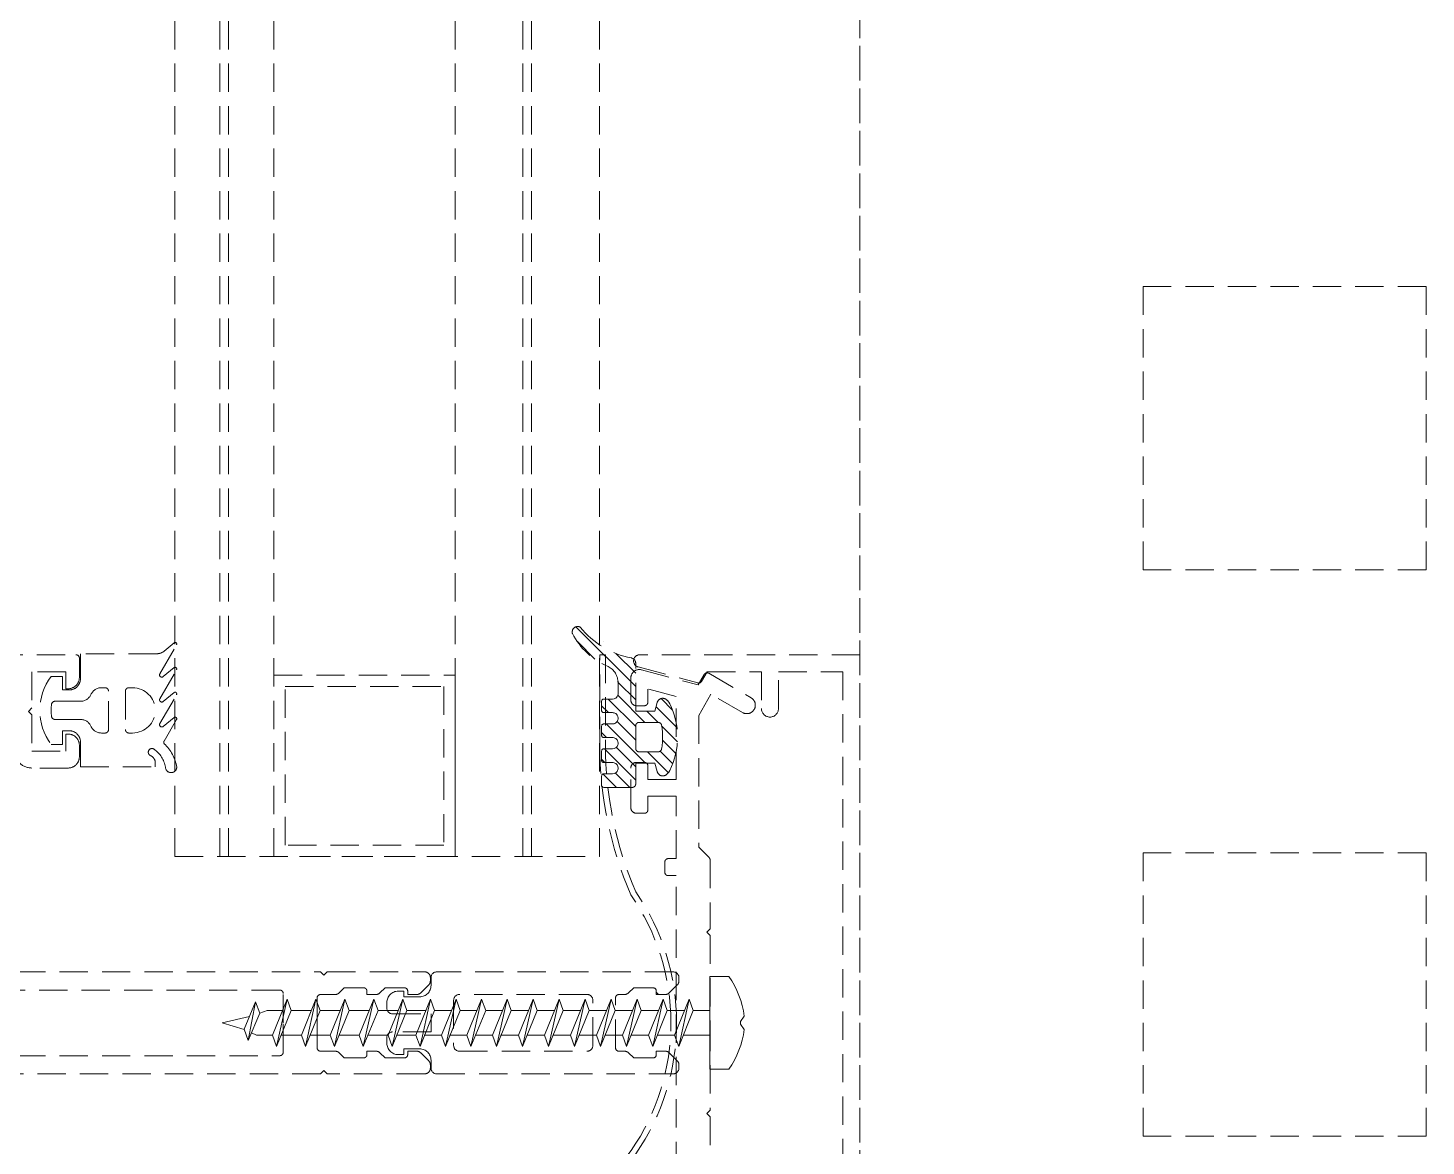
# Model space of a CAD drawing. Extents: x -1457 to 23780, y -2071 to 4205.
# Drawn here: x 4780.15 to 4792.5, y 2014.91 to 2024.78 of the extents above; entities that cross this region are included whole.
import ezdxf

# ---------------------------------------------------------------- set-up
doc = ezdxf.new("R2010")
doc.units = 0
doc.header["$MEASUREMENT"] = 0
doc.linetypes.add('HIDDEN', pattern=[0.375, 0.25, -0.125])
doc.layers.get('0').update_dxf_attribs({"color": 9, "lineweight": 9})
doc.layers.add('M-TEFRIS2-015', color=129, linetype='Continuous', lineweight=9)

# ---------------------------------------------------------------- blocks, each defined once
blk = doc.blocks.new('vid u')
at = {"lineweight": 5, "ltscale": 0.5}
for p, q in [((-18169.01, 6488.98), (-18169.59, 6487.02)), ((-18169.01, 6488.98), (-18168.46, 6486.56)), ((-18170.57, 6486.66), (-18169.57, 6487.03)), ((-18167.16, 6486.01), (-18170.57, 6486.66)), ((-18168.16, 6485.65), (-18170.57, 6486.66)), ((-18170.11, 6484.53), (-18170.11, 6485.84)), ((-18169.89, 6486.38), (-18170.1, 6485.93)), ((-18169.57, 6487.03), (-18167.16, 6486.01)), ((-18167.16, 6486.01), (-18168.16, 6485.65)), ((-18168.16, 6485.65), (-18167.93, 6484.98)), ((-18167.91, 6483.64), (-18167.91, 6484.91)), ((-18171.11, 6484.16), (-18170.11, 6484.53)), ((-18167.91, 6482.87), (-18171.11, 6484.16)), ((-18166.91, 6483.23), (-18171.11, 6484.16)), ((-18170.11, 6484.53), (-18166.91, 6483.23)), ((-18170.11, 6484.53), (-18166.91, 6483.23)), ((-18170.11, 6481.97), (-18170.11, 6483.76)), ((-18166.91, 6483.23), (-18167.91, 6482.87)), ((-18167.91, 6481.08), (-18167.91, 6482.87)), ((-18171.11, 6481.61), (-18170.11, 6481.97)), ((-18167.91, 6480.31), (-18171.11, 6481.61)), ((-18166.91, 6480.68), (-18171.11, 6481.61)), ((-18170.11, 6481.97), (-18166.91, 6480.68)), ((-18170.11, 6481.97), (-18166.91, 6480.68)), ((-18170.11, 6479.42), (-18170.11, 6481.2)), ((-18166.91, 6480.68), (-18167.91, 6480.31)), ((-18167.91, 6478.53), (-18167.91, 6480.31)), ((-18171.11, 6479.06), (-18170.11, 6479.42)), ((-18167.91, 6477.76), (-18171.11, 6479.06)), ((-18166.91, 6478.12), (-18171.11, 6479.06)), ((-18170.11, 6479.42), (-18166.91, 6478.12)), ((-18170.11, 6479.42), (-18166.91, 6478.12)), ((-18170.11, 6476.87), (-18170.11, 6478.65)), ((-18166.91, 6478.12), (-18167.91, 6477.76)), ((-18167.91, 6475.97), (-18167.91, 6477.76)), ((-18171.11, 6476.5), (-18170.11, 6476.87)), ((-18167.91, 6475.2), (-18171.11, 6476.5)), ((-18166.91, 6475.57), (-18171.11, 6476.5)), ((-18170.11, 6476.87), (-18166.91, 6475.57)), ((-18170.11, 6476.87), (-18166.91, 6475.57)), ((-18170.11, 6474.31), (-18170.11, 6476.1)), ((-18166.91, 6475.57), (-18167.91, 6475.2)), ((-18167.91, 6473.42), (-18167.91, 6475.2)), ((-18171.11, 6473.95), (-18170.11, 6474.31)), ((-18167.91, 6472.65), (-18171.11, 6473.95)), ((-18166.91, 6473.01), (-18171.11, 6473.95)), ((-18170.11, 6474.31), (-18166.91, 6473.01)), ((-18170.11, 6474.31), (-18166.91, 6473.01)), ((-18170.11, 6471.86), (-18170.11, 6473.54)), ((-18166.91, 6473.01), (-18167.91, 6472.65)), ((-18167.91, 6470.97), (-18167.91, 6472.65)), ((-18171.11, 6471.49), (-18170.11, 6471.86)), ((-18167.91, 6470.2), (-18171.11, 6471.49)), ((-18166.91, 6470.56), (-18171.11, 6471.49)), ((-18170.11, 6471.86), (-18166.91, 6470.56)), ((-18170.11, 6471.86), (-18166.91, 6470.56)), ((-18170.11, 6469.6), (-18170.11, 6471.14)), ((-18166.91, 6470.56), (-18167.91, 6470.2)), ((-18167.91, 6468.71), (-18167.91, 6470.2)), ((-18171.11, 6469.24), (-18170.11, 6469.6)), ((-18167.91, 6467.94), (-18171.11, 6469.24)), ((-18166.91, 6468.31), (-18171.11, 6469.24)), ((-18170.11, 6469.6), (-18166.91, 6468.31)), ((-18170.11, 6469.6), (-18166.91, 6468.31)), ((-18170.11, 6467.35), (-18170.11, 6468.89)), ((-18171.11, 6466.99), (-18170.11, 6467.35)), ((-18170.11, 6467.35), (-18166.91, 6466.05)), ((-18170.11, 6467.35), (-18166.91, 6466.05)), ((-18166.91, 6468.31), (-18167.91, 6467.94)), ((-18167.91, 6466.46), (-18167.91, 6467.94)), ((-18167.91, 6465.69), (-18171.11, 6466.99)), ((-18166.91, 6466.05), (-18171.11, 6466.99)), ((-18170.11, 6465.1), (-18170.11, 6466.63)), ((-18171.11, 6464.73), (-18170.11, 6465.1)), ((-18170.11, 6465.1), (-18166.91, 6463.8)), ((-18170.11, 6465.1), (-18166.91, 6463.8)), ((-18166.91, 6466.05), (-18167.91, 6465.69)), ((-18167.91, 6464.2), (-18167.91, 6465.69)), ((-18167.91, 6463.43), (-18171.11, 6464.73)), ((-18166.91, 6463.8), (-18171.11, 6464.73)), ((-18170.11, 6462.8), (-18170.11, 6464.38)), ((-18166.91, 6463.8), (-18167.91, 6463.43)), ((-18171.11, 6462.43), (-18170.11, 6462.8)), ((-18167.91, 6461.14), (-18171.11, 6462.43)), ((-18166.91, 6461.5), (-18171.11, 6462.43)), ((-18170.11, 6462.8), (-18166.91, 6461.5)), ((-18170.11, 6462.8), (-18166.91, 6461.5)), ((-18167.91, 6461.91), (-18167.91, 6463.43)), ((-18170.11, 6460.5), (-18170.11, 6462.03)), ((-18166.91, 6461.5), (-18167.91, 6461.14)), ((-18167.91, 6459.61), (-18167.91, 6461.14)), ((-18171.11, 6460.14), (-18170.11, 6460.5)), ((-18167.91, 6458.84), (-18171.11, 6460.14)), ((-18166.91, 6459.2), (-18171.11, 6460.14)), ((-18170.11, 6460.5), (-18166.91, 6459.2)), ((-18170.11, 6460.5), (-18166.91, 6459.2)), ((-18170.11, 6458.2), (-18170.11, 6459.73)), ((-18166.91, 6459.2), (-18167.91, 6458.84)), ((-18167.91, 6457.31), (-18167.91, 6458.84)), ((-18171.11, 6457.84), (-18170.11, 6458.2)), ((-18167.91, 6456.54), (-18171.11, 6457.84)), ((-18166.91, 6456.91), (-18171.11, 6457.84)), ((-18170.11, 6458.2), (-18166.91, 6456.91)), ((-18170.11, 6455.91), (-18170.11, 6457.44)), ((-18166.91, 6456.91), (-18167.91, 6456.54)), ((-18167.91, 6455.02), (-18167.91, 6456.54)), ((-18171.11, 6455.55), (-18170.11, 6455.91)), ((-18167.91, 6454.25), (-18171.11, 6455.55)), ((-18166.91, 6454.61), (-18171.11, 6455.55)), ((-18170.11, 6455.91), (-18166.91, 6454.61)), ((-18170.11, 6453.61), (-18170.11, 6455.14)), ((-18166.91, 6454.61), (-18167.91, 6454.25)), ((-18167.91, 6452.72), (-18167.91, 6454.25)), ((-18171.11, 6453.25), (-18170.11, 6453.61)), ((-18166.91, 6452.31), (-18171.11, 6453.25)), ((-18167.91, 6451.95), (-18171.11, 6453.25)), ((-18170.11, 6453.61), (-18166.91, 6452.31)), ((-18170.11, 6453.61), (-18166.91, 6452.31)), ((-18170.11, 6451.31), (-18170.11, 6452.84)), ((-18170.11, 6451.31), (-18171.11, 6450.94)), ((-18166.91, 6450.01), (-18170.11, 6451.31)), ((-18166.91, 6452.31), (-18167.91, 6451.95)), ((-18167.91, 6450.42), (-18167.91, 6451.95)), ((-18167.91, 6449.65), (-18171.11, 6450.94)), ((-18171.11, 6450.94), (-18166.91, 6450.01)), ((-18170.11, 6449.01), (-18170.11, 6450.54)), ((-18166.91, 6450.01), (-18167.91, 6449.65)), ((-18171.11, 6448.64), (-18170.11, 6449.01)), ((-18170.11, 6449.01), (-18166.91, 6447.71)), ((-18167.91, 6448.12), (-18167.91, 6449.65)), ((-18167.91, 6447.35), (-18171.11, 6448.64)), ((-18166.91, 6447.71), (-18171.11, 6448.64)), ((-18170.11, 6445.88), (-18170.11, 6448.24)), ((-18166.91, 6447.71), (-18167.91, 6447.35)), ((-18167.91, 6445.88), (-18167.91, 6447.35)), ((-18164.91, 6445.88), (-18173.11, 6445.88)), ((-18173.11, 6444.22), (-18173.11, 6445.88)), ((-18164.91, 6444.22), (-18164.91, 6445.88))]:
    blk.add_line(p, q, dxfattribs=at)
blk.add_lwpolyline([(-18169.59, 6442.85), (-18169.14, 6443.18), (-18168.89, 6443.18), (-18168.43, 6442.85)], dxfattribs=at)
for centre, radius, start, end in [((-18169.91, 6485.84), 0.2, 155.3251, 180), ((-18168.11, 6484.91), 0.2, 0, 19.1116), ((-18168.56, 6450.67), 7.89, 234.7573, 262.4905), ((-18169.46, 6450.67), 7.89, 277.5095, 305.2427)]:
    blk.add_arc(centre, radius, start, end, dxfattribs=at)

msp = doc.modelspace()

# ---------------------------------------------------------------- hatches: boundary and pattern name
at = {"layer": 'M-TEFRIS2-015', "linetype": 'HIDDEN', "lineweight": 0}
h = msp.add_hatch(dxfattribs=at)
h.set_pattern_fill('LINE', color=256, scale=0.666667, angle=675, style=0)
h.set_pattern_definition([(135, (4906.09187, 1961.91743), (-0.058925565, -0.058925565), [])])
edge = h.paths.add_edge_path()
edge.add_arc((4785.516, 2019.724), 0.625, 207.2, 247.3388)
edge.add_arc((4785.202, 2019.003), 0.162, 360.1027, 422.96, ccw=False)
edge.add_line((4785.363, 2019.003), (4785.363, 2018.923))
edge.add_line((4785.363, 2018.923), (4785.363, 2018.909))
edge.add_line((4785.363, 2018.909), (4785.363, 2018.902))
edge.add_line((4785.363, 2018.902), (4785.361, 2018.894))
edge.add_line((4785.361, 2018.894), (4785.358, 2018.887))
edge.add_line((4785.358, 2018.887), (4785.354, 2018.88))
edge.add_line((4785.354, 2018.88), (4785.349, 2018.874))
edge.add_line((4785.349, 2018.874), (4785.342, 2018.868))
edge.add_line((4785.342, 2018.868), (4785.335, 2018.864))
edge.add_line((4785.335, 2018.864), (4785.328, 2018.861))
edge.add_line((4785.328, 2018.861), (4785.313, 2018.859))
edge.add_line((4785.313, 2018.859), (4785.238, 2018.859))
edge.add_line((4785.238, 2018.859), (4785.235, 2018.859))
edge.add_line((4785.235, 2018.859), (4785.232, 2018.858))
edge.add_line((4785.232, 2018.858), (4785.229, 2018.857))
edge.add_line((4785.229, 2018.857), (4785.226, 2018.855))
edge.add_line((4785.226, 2018.855), (4785.224, 2018.853))
edge.add_line((4785.224, 2018.853), (4785.221, 2018.851))
edge.add_line((4785.221, 2018.851), (4785.22, 2018.848))
edge.add_line((4785.22, 2018.848), (4785.219, 2018.845))
edge.add_line((4785.219, 2018.845), (4785.218, 2018.839))
edge.add_line((4785.218, 2018.839), (4785.218, 2018.759))
edge.add_line((4785.218, 2018.759), (4785.218, 2018.756))
edge.add_line((4785.218, 2018.756), (4785.219, 2018.753))
edge.add_line((4785.219, 2018.753), (4785.22, 2018.75))
edge.add_line((4785.22, 2018.75), (4785.221, 2018.747))
edge.add_line((4785.221, 2018.747), (4785.224, 2018.745))
edge.add_line((4785.224, 2018.745), (4785.226, 2018.743))
edge.add_line((4785.226, 2018.743), (4785.229, 2018.741))
edge.add_line((4785.229, 2018.741), (4785.232, 2018.74))
edge.add_line((4785.232, 2018.74), (4785.238, 2018.739))
edge.add_line((4785.238, 2018.739), (4785.313, 2018.739))
edge.add_line((4785.313, 2018.739), (4785.321, 2018.738))
edge.add_line((4785.321, 2018.738), (4785.328, 2018.737))
edge.add_line((4785.328, 2018.737), (4785.335, 2018.734))
edge.add_line((4785.335, 2018.734), (4785.342, 2018.73))
edge.add_line((4785.342, 2018.73), (4785.349, 2018.724))
edge.add_line((4785.349, 2018.724), (4785.354, 2018.718))
edge.add_line((4785.354, 2018.718), (4785.358, 2018.711))
edge.add_line((4785.358, 2018.711), (4785.361, 2018.704))
edge.add_line((4785.361, 2018.704), (4785.363, 2018.689))
edge.add_line((4785.363, 2018.689), (4785.363, 2018.682))
edge.add_line((4785.363, 2018.682), (4785.361, 2018.674))
edge.add_line((4785.361, 2018.674), (4785.358, 2018.667))
edge.add_line((4785.358, 2018.667), (4785.354, 2018.66))
edge.add_line((4785.354, 2018.66), (4785.349, 2018.654))
edge.add_line((4785.349, 2018.654), (4785.342, 2018.648))
edge.add_line((4785.342, 2018.648), (4785.335, 2018.644))
edge.add_line((4785.335, 2018.644), (4785.328, 2018.641))
edge.add_line((4785.328, 2018.641), (4785.313, 2018.639))
edge.add_line((4785.313, 2018.639), (4785.238, 2018.639))
edge.add_line((4785.238, 2018.639), (4785.235, 2018.639))
edge.add_line((4785.235, 2018.639), (4785.232, 2018.638))
edge.add_line((4785.232, 2018.638), (4785.229, 2018.637))
edge.add_line((4785.229, 2018.637), (4785.226, 2018.635))
edge.add_line((4785.226, 2018.635), (4785.224, 2018.633))
edge.add_line((4785.224, 2018.633), (4785.221, 2018.631))
edge.add_line((4785.221, 2018.631), (4785.22, 2018.628))
edge.add_line((4785.22, 2018.628), (4785.219, 2018.625))
edge.add_line((4785.219, 2018.625), (4785.218, 2018.619))
edge.add_line((4785.218, 2018.619), (4785.218, 2018.539))
edge.add_line((4785.218, 2018.539), (4785.218, 2018.536))
edge.add_line((4785.218, 2018.536), (4785.219, 2018.533))
edge.add_line((4785.219, 2018.533), (4785.22, 2018.53))
edge.add_line((4785.22, 2018.53), (4785.221, 2018.527))
edge.add_line((4785.221, 2018.527), (4785.224, 2018.525))
edge.add_line((4785.224, 2018.525), (4785.226, 2018.523))
edge.add_line((4785.226, 2018.523), (4785.229, 2018.521))
edge.add_line((4785.229, 2018.521), (4785.232, 2018.52))
edge.add_line((4785.232, 2018.52), (4785.238, 2018.519))
edge.add_line((4785.238, 2018.519), (4785.313, 2018.519))
edge.add_line((4785.313, 2018.519), (4785.321, 2018.518))
edge.add_line((4785.321, 2018.518), (4785.328, 2018.517))
edge.add_line((4785.328, 2018.517), (4785.335, 2018.514))
edge.add_line((4785.335, 2018.514), (4785.342, 2018.51))
edge.add_line((4785.342, 2018.51), (4785.349, 2018.504))
edge.add_line((4785.349, 2018.504), (4785.354, 2018.498))
edge.add_line((4785.354, 2018.498), (4785.358, 2018.491))
edge.add_line((4785.358, 2018.491), (4785.361, 2018.484))
edge.add_line((4785.361, 2018.484), (4785.363, 2018.469))
edge.add_line((4785.363, 2018.469), (4785.363, 2018.462))
edge.add_line((4785.363, 2018.462), (4785.361, 2018.454))
edge.add_line((4785.361, 2018.454), (4785.358, 2018.447))
edge.add_line((4785.358, 2018.447), (4785.354, 2018.44))
edge.add_line((4785.354, 2018.44), (4785.349, 2018.434))
edge.add_line((4785.349, 2018.434), (4785.342, 2018.428))
edge.add_line((4785.342, 2018.428), (4785.335, 2018.424))
edge.add_line((4785.335, 2018.424), (4785.328, 2018.421))
edge.add_line((4785.328, 2018.421), (4785.313, 2018.419))
edge.add_line((4785.313, 2018.419), (4785.238, 2018.419))
edge.add_line((4785.238, 2018.419), (4785.235, 2018.419))
edge.add_line((4785.235, 2018.419), (4785.232, 2018.418))
edge.add_line((4785.232, 2018.418), (4785.229, 2018.417))
edge.add_line((4785.229, 2018.417), (4785.226, 2018.415))
edge.add_line((4785.226, 2018.415), (4785.224, 2018.413))
edge.add_line((4785.224, 2018.413), (4785.221, 2018.411))
edge.add_line((4785.221, 2018.411), (4785.22, 2018.408))
edge.add_line((4785.22, 2018.408), (4785.219, 2018.405))
edge.add_line((4785.219, 2018.405), (4785.218, 2018.399))
edge.add_line((4785.218, 2018.399), (4785.218, 2018.319))
edge.add_line((4785.218, 2018.319), (4785.218, 2018.316))
edge.add_line((4785.218, 2018.316), (4785.219, 2018.313))
edge.add_line((4785.219, 2018.313), (4785.22, 2018.31))
edge.add_line((4785.22, 2018.31), (4785.221, 2018.307))
edge.add_line((4785.221, 2018.307), (4785.224, 2018.305))
edge.add_line((4785.224, 2018.305), (4785.226, 2018.303))
edge.add_line((4785.226, 2018.303), (4785.229, 2018.301))
edge.add_line((4785.229, 2018.301), (4785.232, 2018.3))
edge.add_line((4785.232, 2018.3), (4785.238, 2018.299))
edge.add_line((4785.238, 2018.299), (4785.313, 2018.299))
edge.add_line((4785.313, 2018.299), (4785.321, 2018.298))
edge.add_line((4785.321, 2018.298), (4785.328, 2018.297))
edge.add_line((4785.328, 2018.297), (4785.335, 2018.294))
edge.add_line((4785.335, 2018.294), (4785.342, 2018.29))
edge.add_line((4785.342, 2018.29), (4785.349, 2018.284))
edge.add_line((4785.349, 2018.284), (4785.354, 2018.278))
edge.add_line((4785.354, 2018.278), (4785.358, 2018.271))
edge.add_line((4785.358, 2018.271), (4785.361, 2018.264))
edge.add_line((4785.361, 2018.264), (4785.363, 2018.249))
edge.add_line((4785.363, 2018.249), (4785.363, 2018.242))
edge.add_line((4785.363, 2018.242), (4785.361, 2018.234))
edge.add_line((4785.361, 2018.234), (4785.358, 2018.227))
edge.add_line((4785.358, 2018.227), (4785.354, 2018.22))
edge.add_line((4785.354, 2018.22), (4785.349, 2018.214))
edge.add_line((4785.349, 2018.214), (4785.342, 2018.208))
edge.add_line((4785.342, 2018.208), (4785.335, 2018.204))
edge.add_line((4785.335, 2018.204), (4785.328, 2018.201))
edge.add_line((4785.328, 2018.201), (4785.313, 2018.199))
edge.add_line((4785.313, 2018.199), (4785.238, 2018.199))
edge.add_line((4785.238, 2018.199), (4785.235, 2018.199))
edge.add_line((4785.235, 2018.199), (4785.232, 2018.198))
edge.add_line((4785.232, 2018.198), (4785.229, 2018.197))
edge.add_line((4785.229, 2018.197), (4785.226, 2018.195))
edge.add_line((4785.226, 2018.195), (4785.224, 2018.193))
edge.add_line((4785.224, 2018.193), (4785.221, 2018.191))
edge.add_line((4785.221, 2018.191), (4785.22, 2018.188))
edge.add_line((4785.22, 2018.188), (4785.219, 2018.185))
edge.add_line((4785.219, 2018.185), (4785.218, 2018.179))
edge.add_line((4785.218, 2018.179), (4785.218, 2018.099))
edge.add_line((4785.218, 2018.099), (4785.218, 2018.096))
edge.add_line((4785.218, 2018.096), (4785.218, 2018.093))
edge.add_line((4785.218, 2018.093), (4785.22, 2018.09))
edge.add_line((4785.22, 2018.09), (4785.221, 2018.087))
edge.add_line((4785.221, 2018.087), (4785.223, 2018.085))
edge.add_line((4785.223, 2018.085), (4785.226, 2018.083))
edge.add_line((4785.226, 2018.083), (4785.229, 2018.081))
edge.add_line((4785.229, 2018.081), (4785.232, 2018.08))
edge.add_line((4785.232, 2018.08), (4785.238, 2018.079))
edge.add_line((4785.238, 2018.079), (4785.489, 2018.079))
edge.add_arc((4785.489, 2018.109), 0.03, 270, 360)
edge.add_line((4785.519, 2018.109), (4785.519, 2018.293))
edge.add_line((4785.519, 2018.293), (4785.689, 2018.293))
edge.add_line((4785.689, 2018.293), (4785.709, 2018.218))
edge.add_arc((4785.757, 2018.231), 0.05, 194.5985, 302.0394)
edge.add_arc((4785.731, 2018.273), 0.1, 302.0394, 333.6122)
edge.add_arc((4785.227, 2018.523), 0.662, 333.6122, 386.3878)
edge.add_arc((4785.731, 2018.773), 0.1, 386.3878, 417.9606)
edge.add_arc((4785.757, 2018.815), 0.05, 417.9606, 525.4015)
edge.add_line((4785.709, 2018.828), (4785.689, 2018.753))
edge.add_line((4785.689, 2018.753), (4785.519, 2018.753))
edge.add_line((4785.519, 2018.753), (4785.519, 2019.173))
edge.add_arc((4785.469, 2019.173), 0.05, 360, 436.8402)
edge.add_arc((4785.625, 2019.971), 0.763, 218.6618, 259.1202, ccw=False)
edge.add_arc((4785.007, 2019.451), 0.0486, 423.0293, 555.4317)
edge = h.paths.add_edge_path(flags=16)
edge.add_arc((4785.717, 2018.623), 0.03, 370.824, 450)
edge.add_line((4785.717, 2018.653), (4785.549, 2018.653))
edge.add_arc((4785.549, 2018.623), 0.03, 450, 540)
edge.add_line((4785.519, 2018.623), (4785.519, 2018.423))
edge.add_arc((4785.549, 2018.423), 0.03, 180, 270)
edge.add_line((4785.549, 2018.393), (4785.717, 2018.393))
edge.add_arc((4785.717, 2018.423), 0.03, 270, 349.176)
edge.add_arc((4785.194, 2018.523), 0.562, 349.176, 370.824)

# ---------------------------------------------------------------- linework, layer by layer
for p, q in [((4781.447, 2017.469), (4781.447, 2036.119)), ((4781.847, 2017.469), (4781.847, 2036.119)), ((4781.923, 2017.469), (4781.923, 2036.119)), ((4782.323, 2017.469), (4782.323, 2036.119)), ((4783.923, 2017.469), (4783.923, 2036.119)), ((4784.523, 2017.469), (4784.523, 2036.119)), ((4784.599, 2017.469), (4784.599, 2036.119)), ((4785.199, 2017.469), (4785.199, 2036.119)), ((4787.5, 320), (4787.5, 2034.619)), ((4787.5, 2034.319), (4787.5, 320)), ((4787.5, 2022.5), (4787.5, 2022.5)), ((4790, 2022.5), (4792.5, 2022.5)), ((4790, 2020), (4790, 2022.5)), ((4792.5, 2020), (4792.5, 2022.5)), ((4787.5, 2020), (4787.5, 2020)), ((4790, 2020), (4792.5, 2020)), ((4787.5, 2017.5), (4787.5, 2017.5)), ((4790, 2017.5), (4792.5, 2017.5)), ((4790, 2015), (4790, 2017.5)), ((4792.5, 2015), (4792.5, 2017.5)), ((4781.447, 2017.469), (4785.199, 2017.469)), ((4783.711, 2016.4), (4783.711, 2016.33)), ((4785.851, 2016.45), (4783.761, 2016.45)), ((4785.901, 2016.37), (4785.901, 2016.4)), ((4783.471, 2016.28), (4783.421, 2016.28)), ((4783.471, 2016.23), (4783.471, 2016.28)), ((4785.455, 2016.264), (4785.501, 2016.31)), ((4785.501, 2016.31), (4785.671, 2016.31)), ((4785.701, 2016.28), (4785.701, 2016.25)), ((4785.721, 2016.25), (4785.701, 2016.27)), ((4785.815, 2016.264), (4785.886, 2016.335)), ((4783.321, 2016.18), (4783.321, 2016.13)), ((4783.611, 2016.23), (4783.471, 2016.23)), ((4783.911, 2016.2), (4783.911, 2015.8)), ((4785.091, 2016.25), (4783.961, 2016.25)), ((4785.141, 2015.8), (4785.141, 2016.2)), ((4785.341, 2015.78), (4785.341, 2016.22)), ((4785.371, 2016.25), (4785.42, 2016.25)), ((4785.701, 2016.25), (4785.78, 2016.25)), ((4783.371, 2016.08), (4783.711, 2016.08)), ((4783.711, 2016.08), (4783.711, 2015.92)), ((4783.711, 2015.92), (4783.371, 2015.92)), ((4783.321, 2015.87), (4783.321, 2015.82)), ((4783.471, 2015.72), (4783.471, 2015.77)), ((4783.471, 2015.77), (4783.611, 2015.77)), ((4783.421, 2015.72), (4783.471, 2015.72)), ((4783.711, 2015.67), (4783.711, 2015.6)), ((4783.961, 2015.75), (4785.091, 2015.75)), ((4785.42, 2015.75), (4785.371, 2015.75)), ((4785.501, 2015.69), (4785.455, 2015.735)), ((4785.671, 2015.69), (4785.501, 2015.69)), ((4785.78, 2015.75), (4785.701, 2015.75)), ((4785.701, 2015.75), (4785.701, 2015.72)), ((4785.886, 2015.664), (4785.815, 2015.735)), ((4783.761, 2015.55), (4785.851, 2015.55)), ((4785.901, 2015.6), (4785.901, 2015.629)), ((4787.5, 2015), (4787.5, 2015)), ((4790, 2015), (4792.5, 2015))]:
    msp.add_line(p, q, dxfattribs=at)
for points in [[(4277.638, 2056.856, -0.053744), (4780.575, 1961.878, -0.051764)], [(4779.105, 2019.25), (4780.575, 2019.25, -0.414214), (4780.605, 2019.22), (4780.605, 2019.05, -0.414214), (4780.505, 2018.95), (4780.485, 2018.95), (4780.485, 2019.1), (4780.185, 2019.1), (4780.185, 2018.78), (4780.155, 2018.75), (4780.185, 2018.72), (4780.185, 2018.4), (4780.485, 2018.4), (4780.485, 2018.55), (4780.505, 2018.55, -0.414214), (4780.605, 2018.45), (4780.605, 2018.35, -0.414214), (4780.505, 2018.25), (4780.185, 2018.25, -0.414214), (4780.025, 2018.41)], [(4785.202, 2019.25), (4785.252, 2019.25), (4785.252, 2018.452, 0.10228), (4785.52, 2017.156, -0.152313), (4785.88, 2016, -0.152313), (4785.52, 2014.844, 0.159108), (4785.252, 2014.155), (4785.252, 2012.978), (4785.202, 2012.978), (4785.202, 2014.156, -0.158967), (4785.48, 2014.874, 0.152054), (4785.83, 2016, 0.152944), (4785.476, 2017.131, -0.10266), (4785.202, 2018.452), (4785.202, 2019.25)], [(4785.876, 2014.7), (4785.876, 2017.3), (4785.806, 2017.3, -0.414214), (4785.776, 2017.33), (4785.776, 2017.42, -0.414214), (4785.806, 2017.45), (4785.876, 2017.45), (4785.876, 2018), (4785.626, 2018), (4785.626, 2017.88, -0.414214), (4785.596, 2017.85), (4785.526, 2017.85, -0.414214), (4785.476, 2017.9), (4785.476, 2018.25, -0.414214), (4785.526, 2018.3), (4785.596, 2018.3, -0.414214), (4785.626, 2018.27), (4785.626, 2018.15), (4785.876, 2018.15), (4785.876, 2018.88), (4785.626, 2018.947), (4785.626, 2018.83, -0.414214), (4785.596, 2018.8), (4785.526, 2018.8, -0.414214), (4785.476, 2018.85), (4785.476, 2019.045, -0.493145), (4785.57, 2019.117), (4786.07, 2018.983), (4786.123, 2019.075, -0.414214), (4786.164, 2019.086), (4786.538, 2018.87, -1), (4786.463, 2018.74), (4786.184, 2018.901), (4786.076, 2018.713), (4786.076, 2017.55), (4786.167, 2017.459, -0.198912), (4786.176, 2017.438), (4786.176, 2016.83), (4786.146, 2016.8), (4786.176, 2016.77), (4786.176, 2016), (4786.176, 2015.23), (4786.146, 2015.2), (4786.176, 2015.17), (4786.176, 2014.562, -0.198912)], [(4780.055, 2016.45), (4782.735, 2016.45), (4782.765, 2016.42), (4782.795, 2016.45), (4783.655, 2016.45, -0.414214), (4783.705, 2016.4), (4783.705, 2016.371, -0.198912), (4783.691, 2016.335), (4783.62, 2016.265, -0.198912), (4783.584, 2016.25), (4783.505, 2016.25), (4783.505, 2016.28, 0.414214), (4783.475, 2016.31), (4783.305, 2016.31), (4783.26, 2016.265, -0.198912), (4783.224, 2016.25), (4783.145, 2016.25), (4783.145, 2016.28, 0.414214), (4783.115, 2016.31), (4782.945, 2016.31), (4782.9, 2016.265, -0.198912), (4782.864, 2016.25), (4782.735, 2016.25, 0.414214), (4782.705, 2016.22), (4782.705, 2016), (4782.705, 2015.78, 0.414214), (4782.735, 2015.75), (4782.864, 2015.75, -0.198912), (4782.9, 2015.735), (4782.945, 2015.69), (4783.115, 2015.69, 0.414214), (4783.145, 2015.72), (4783.145, 2015.75), (4783.224, 2015.75, -0.198912), (4783.26, 2015.735), (4783.305, 2015.69), (4783.475, 2015.69, 0.414214), (4783.505, 2015.72), (4783.505, 2015.75), (4783.584, 2015.75, -0.198912), (4783.62, 2015.735), (4783.691, 2015.665, -0.198912), (4783.705, 2015.629), (4783.705, 2015.6, -0.414214), (4783.655, 2015.55), (4782.795, 2015.55), (4782.765, 2015.58), (4782.735, 2015.55), (4780.055, 2015.55, 0.414214)]]:
    msp.add_lwpolyline(points, format="xyb", dxfattribs=at)
for points in [[(4784.96, 2019.438, 0.176952), (4785.275, 2019.147, -0.281357), (4785.363, 2019.003), (4785.363, 2018.923), (4785.363, 2018.909), (4785.363, 2018.902), (4785.361, 2018.894), (4785.358, 2018.887), (4785.354, 2018.88), (4785.349, 2018.874), (4785.342, 2018.868), (4785.335, 2018.864), (4785.328, 2018.861), (4785.313, 2018.859), (4785.238, 2018.859), (4785.235, 2018.859), (4785.232, 2018.858), (4785.229, 2018.857), (4785.226, 2018.855), (4785.224, 2018.853), (4785.221, 2018.851), (4785.22, 2018.848), (4785.219, 2018.845), (4785.218, 2018.839), (4785.218, 2018.759), (4785.218, 2018.756), (4785.219, 2018.753), (4785.22, 2018.75), (4785.221, 2018.747), (4785.224, 2018.745), (4785.226, 2018.743), (4785.229, 2018.741), (4785.232, 2018.74), (4785.238, 2018.739), (4785.313, 2018.739), (4785.321, 2018.738), (4785.328, 2018.737), (4785.335, 2018.734), (4785.342, 2018.73), (4785.349, 2018.724), (4785.354, 2018.718), (4785.358, 2018.711), (4785.361, 2018.704), (4785.363, 2018.689), (4785.363, 2018.682), (4785.361, 2018.674), (4785.358, 2018.667), (4785.354, 2018.66), (4785.349, 2018.654), (4785.342, 2018.648), (4785.335, 2018.644), (4785.328, 2018.641), (4785.313, 2018.639), (4785.238, 2018.639), (4785.235, 2018.639), (4785.232, 2018.638), (4785.229, 2018.637), (4785.226, 2018.635), (4785.224, 2018.633), (4785.221, 2018.631), (4785.22, 2018.628), (4785.219, 2018.625), (4785.218, 2018.619), (4785.218, 2018.539), (4785.218, 2018.536), (4785.219, 2018.533), (4785.22, 2018.53), (4785.221, 2018.527), (4785.224, 2018.525), (4785.226, 2018.523), (4785.229, 2018.521), (4785.232, 2018.52), (4785.238, 2018.519), (4785.313, 2018.519), (4785.321, 2018.518), (4785.328, 2018.517), (4785.335, 2018.514), (4785.342, 2018.51), (4785.349, 2018.504), (4785.354, 2018.498), (4785.358, 2018.491), (4785.361, 2018.484), (4785.363, 2018.469), (4785.363, 2018.462), (4785.361, 2018.454), (4785.358, 2018.447), (4785.354, 2018.44), (4785.349, 2018.434), (4785.342, 2018.428), (4785.335, 2018.424), (4785.328, 2018.421), (4785.313, 2018.419), (4785.238, 2018.419), (4785.235, 2018.419), (4785.232, 2018.418), (4785.229, 2018.417), (4785.226, 2018.415), (4785.224, 2018.413), (4785.221, 2018.411), (4785.22, 2018.408), (4785.219, 2018.405), (4785.218, 2018.399), (4785.218, 2018.319), (4785.218, 2018.316), (4785.219, 2018.313), (4785.22, 2018.31), (4785.221, 2018.307), (4785.224, 2018.305), (4785.226, 2018.303), (4785.229, 2018.301), (4785.232, 2018.3), (4785.238, 2018.299), (4785.313, 2018.299), (4785.321, 2018.298), (4785.328, 2018.297), (4785.335, 2018.294), (4785.342, 2018.29), (4785.349, 2018.284), (4785.354, 2018.278), (4785.358, 2018.271), (4785.361, 2018.264), (4785.363, 2018.249), (4785.363, 2018.242), (4785.361, 2018.234), (4785.358, 2018.227), (4785.354, 2018.22), (4785.349, 2018.214), (4785.342, 2018.208), (4785.335, 2018.204), (4785.328, 2018.201), (4785.313, 2018.199), (4785.238, 2018.199), (4785.235, 2018.199), (4785.232, 2018.198), (4785.229, 2018.197), (4785.226, 2018.195), (4785.224, 2018.193), (4785.221, 2018.191), (4785.22, 2018.188), (4785.219, 2018.185), (4785.218, 2018.179), (4785.218, 2018.099), (4785.218, 2018.096), (4785.218, 2018.093), (4785.22, 2018.09), (4785.221, 2018.087), (4785.223, 2018.085), (4785.226, 2018.083), (4785.229, 2018.081), (4785.232, 2018.08), (4785.238, 2018.079), (4785.489, 2018.079, 0.414214), (4785.519, 2018.109), (4785.519, 2018.293), (4785.689, 2018.293), (4785.709, 2018.218, 0.506456), (4785.784, 2018.188, 0.13864), (4785.82, 2018.229, 0.234436), (4785.82, 2018.818, 0.13864), (4785.784, 2018.858, 0.506456), (4785.709, 2018.828), (4785.689, 2018.753), (4785.519, 2018.753), (4785.519, 2019.173, 0.348434), (4785.481, 2019.222, -0.17839), (4785.029, 2019.494, 0.651907)], [(4780.615, 2019.039, -0.414214), (4780.515, 2018.939), (4780.455, 2018.939), (4780.455, 2019.059), (4780.355, 2019.059, 0.333333), (4780.355, 2018.459), (4780.455, 2018.459), (4780.455, 2018.579), (4780.515, 2018.579, -0.414214), (4780.615, 2018.479), (4780.615, 2018.259), (4781.275, 2018.259), (4781.275, 2018.298, 0.307685), (4781.234, 2018.359, -1.128702), (4781.265, 2018.416, -0.201212), (4781.365, 2018.258, 0.978531), (4781.465, 2018.258, 0.1613), (4781.355, 2018.464, -0.307572), (4781.353, 2018.487), (4781.463, 2018.677, 0.8391), (4781.441, 2018.696), (4781.346, 2018.617, -0.8391), (4781.316, 2018.642), (4781.463, 2018.897, 0.8391), (4781.441, 2018.916), (4781.346, 2018.837, -0.8391), (4781.316, 2018.862), (4781.463, 2019.117, 0.8391), (4781.441, 2019.136), (4781.346, 2019.057, -0.8391), (4781.316, 2019.082), (4781.463, 2019.337, 0.8391), (4781.441, 2019.356), (4781.353, 2019.282, -0.176327), (4781.288, 2019.259), (4780.615, 2019.259)], [(4787.35, 2012.9), (4786.78, 2012.9), (4786.78, 2013.225, 1), (4786.63, 2013.225), (4786.63, 2012.9), (4786.15, 2012.9), (4786.101, 2012.985, 0.339454), (4786.067, 2012.999), (4785.541, 2012.858, 0.876976), (4785.555, 2012.75), (4787.5, 2012.75), (4787.5, 2019.25), (4785.555, 2019.25, 0.876976), (4785.541, 2019.142), (4786.067, 2019.001, 0.339454), (4786.101, 2019.015), (4786.15, 2019.1), (4786.63, 2019.1), (4786.63, 2018.775, 1), (4786.78, 2018.775), (4786.78, 2019.1), (4787.35, 2019.1)], [(4780.615, 2018.839), (4780.389, 2018.839, 0.375047), (4780.359, 2018.813, 0.067879), (4780.359, 2018.705, 0.375047), (4780.389, 2018.679), (4780.615, 2018.679, -0.298217), (4780.707, 2018.619, 0.298217), (4780.799, 2018.559), (4780.832, 2018.559, 0.414214), (4780.862, 2018.589), (4780.862, 2018.929, 0.414214), (4780.832, 2018.959), (4780.799, 2018.959, 0.298217), (4780.707, 2018.899, -0.298217)], [(4781.042, 2018.559), (4781.075, 2018.559, 1), (4781.075, 2018.959), (4781.042, 2018.959, 0.414214), (4781.012, 2018.929), (4781.012, 2018.589, 0.414214)], [(4785.747, 2018.629, 0.359904), (4785.717, 2018.653), (4785.549, 2018.653, 0.414214), (4785.519, 2018.623), (4785.519, 2018.423, 0.414214), (4785.549, 2018.393), (4785.717, 2018.393, 0.359904), (4785.747, 2018.417, 0.094739)], [(4785.747, 2018.629, 0.359904), (4785.717, 2018.653), (4785.549, 2018.653, 0.414214), (4785.519, 2018.623), (4785.519, 2018.423, 0.414214), (4785.549, 2018.393), (4785.717, 2018.393, 0.359904), (4785.747, 2018.417, 0.094739)], [(4782.405, 2016.26, 0.414214), (4782.375, 2016.29), (4780.055, 2016.29, -0.239182), (4779.159, 2016.745, 0.725247), (4779.105, 2016.727), (4779.105, 2016), (4779.105, 2015.273, 0.725247), (4779.159, 2015.255, -0.239182), (4780.055, 2015.71), (4782.375, 2015.71, 0.414214), (4782.405, 2015.74), (4782.405, 2016)]]:
    msp.add_lwpolyline(points, format="xyb", close=True, dxfattribs=at)
for points in [[(4783.923, 2017.469), (4782.323, 2017.469), (4782.323, 2019.069), (4783.923, 2019.069)], [(4783.823, 2017.569), (4782.423, 2017.569), (4782.423, 2018.969), (4783.823, 2018.969)]]:
    msp.add_lwpolyline(points, close=True, dxfattribs=at)
for centre, radius, start, end in [((4783.761, 2016.4), 0.05, 90, 180), ((4785.851, 2016.4), 0.05, 0, 90), ((4783.421, 2016.18), 0.1, 90, 180), ((4783.611, 2016.33), 0.1, 270, 0), ((4785.42, 2016.3), 0.05, 270, 315), ((4785.671, 2016.28), 0.03, 0, 90), ((4785.78, 2016.3), 0.05, 270, 315), ((4785.851, 2016.37), 0.05, 315, 0), ((4783.961, 2016.2), 0.05, 90, 180), ((4785.091, 2016.2), 0.05, 0, 90), ((4785.371, 2016.22), 0.03, 90, 180), ((4783.371, 2016.13), 0.05, 180, 270), ((4783.371, 2015.87), 0.05, 90, 180), ((4783.421, 2015.82), 0.1, 180, 270), ((4783.611, 2015.67), 0.1, 0, 90), ((4783.961, 2015.8), 0.05, 180, 270), ((4785.091, 2015.8), 0.05, 270, 0), ((4785.371, 2015.78), 0.03, 180, 270), ((4785.42, 2015.7), 0.05, 45, 90), ((4785.671, 2015.72), 0.03, 270, 0), ((4785.78, 2015.7), 0.05, 45, 90), ((4785.851, 2015.629), 0.05, 0, 45), ((4783.761, 2015.6), 0.05, 180, 270), ((4785.851, 2015.6), 0.05, 270, 0)]:
    msp.add_arc(centre, radius, start, end, dxfattribs=at)

# ---------------------------------------------------------------- block references
at = {"layer": 'M-TEFRIS2-015', "linetype": 'HIDDEN', "lineweight": 0, "xscale": 0.0999999999985448, "yscale": 0.0999999999985448, "zscale": 0.0999999999985448, "rotation": 90}
msp.add_blockref('vid u', (5430.763, 3832.901), dxfattribs=at)

doc.saveas('drawing.dxf')
